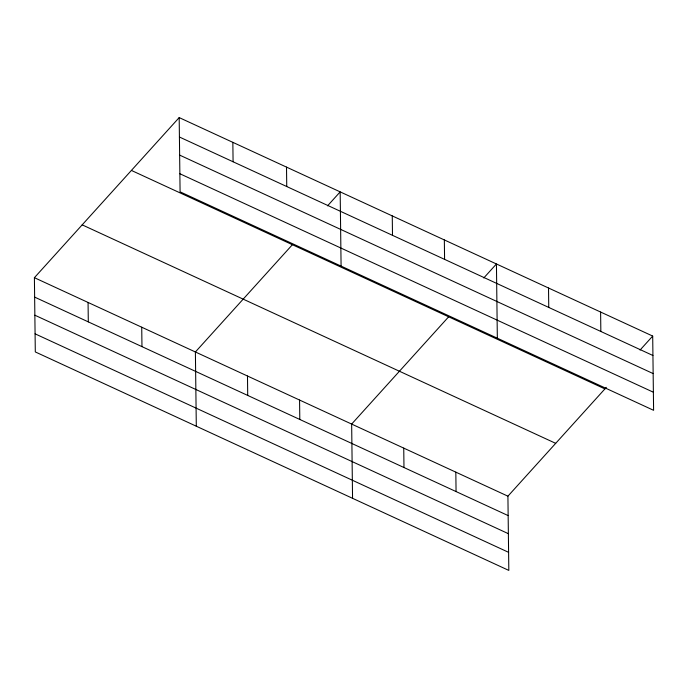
<?xml version="1.0" encoding="UTF-8"?>
<svg xmlns="http://www.w3.org/2000/svg" width="688" height="688" viewBox="0 0 688 688"><rect width="100%" height="100%" fill="white"/><g stroke="black" fill="none" stroke-linecap="round" stroke-linejoin="round"><path stroke-width="1.03" d="M606.317 387.353L507.916 496.177L508.819 570.412L35.303 351.929L34.4 277.694L179.181 117.588L652.697 336.071L653.6 410.306L180.084 191.823L179.181 117.588M292.4 244.704L195.392 351.981L196.304 426.207M327.531 205.858L340.173 191.875L341.085 266.11M448.653 316.807L351.654 424.075L352.557 498.31M483.784 277.961L496.435 263.977L497.338 338.212M640.046 350.063L652.697 336.071M179.413 137.007L652.929 355.498M179.637 155.101L653.153 373.584M179.869 173.737L653.376 392.22M131.399 170.426L604.915 388.909M82.182 224.856L555.689 443.339M34.4 277.694L507.916 496.177M34.641 297.113L508.148 515.596M34.856 315.199L508.372 533.682M35.088 333.835L508.595 552.326M600.607 312.042L600.848 331.461M548.517 288.005L548.757 307.424M455.826 472.14L456.067 491.567M444.345 239.94L444.586 259.359M403.744 448.112L403.976 467.53M392.263 215.903L392.495 235.33M299.564 400.046L299.805 419.465M286.509 167.115L286.75 186.534M247.482 376.009L247.714 395.428M232.845 142.347L233.086 161.775M141.728 327.213L141.969 346.64M88.064 302.453L88.305 321.872"/></g></svg>
